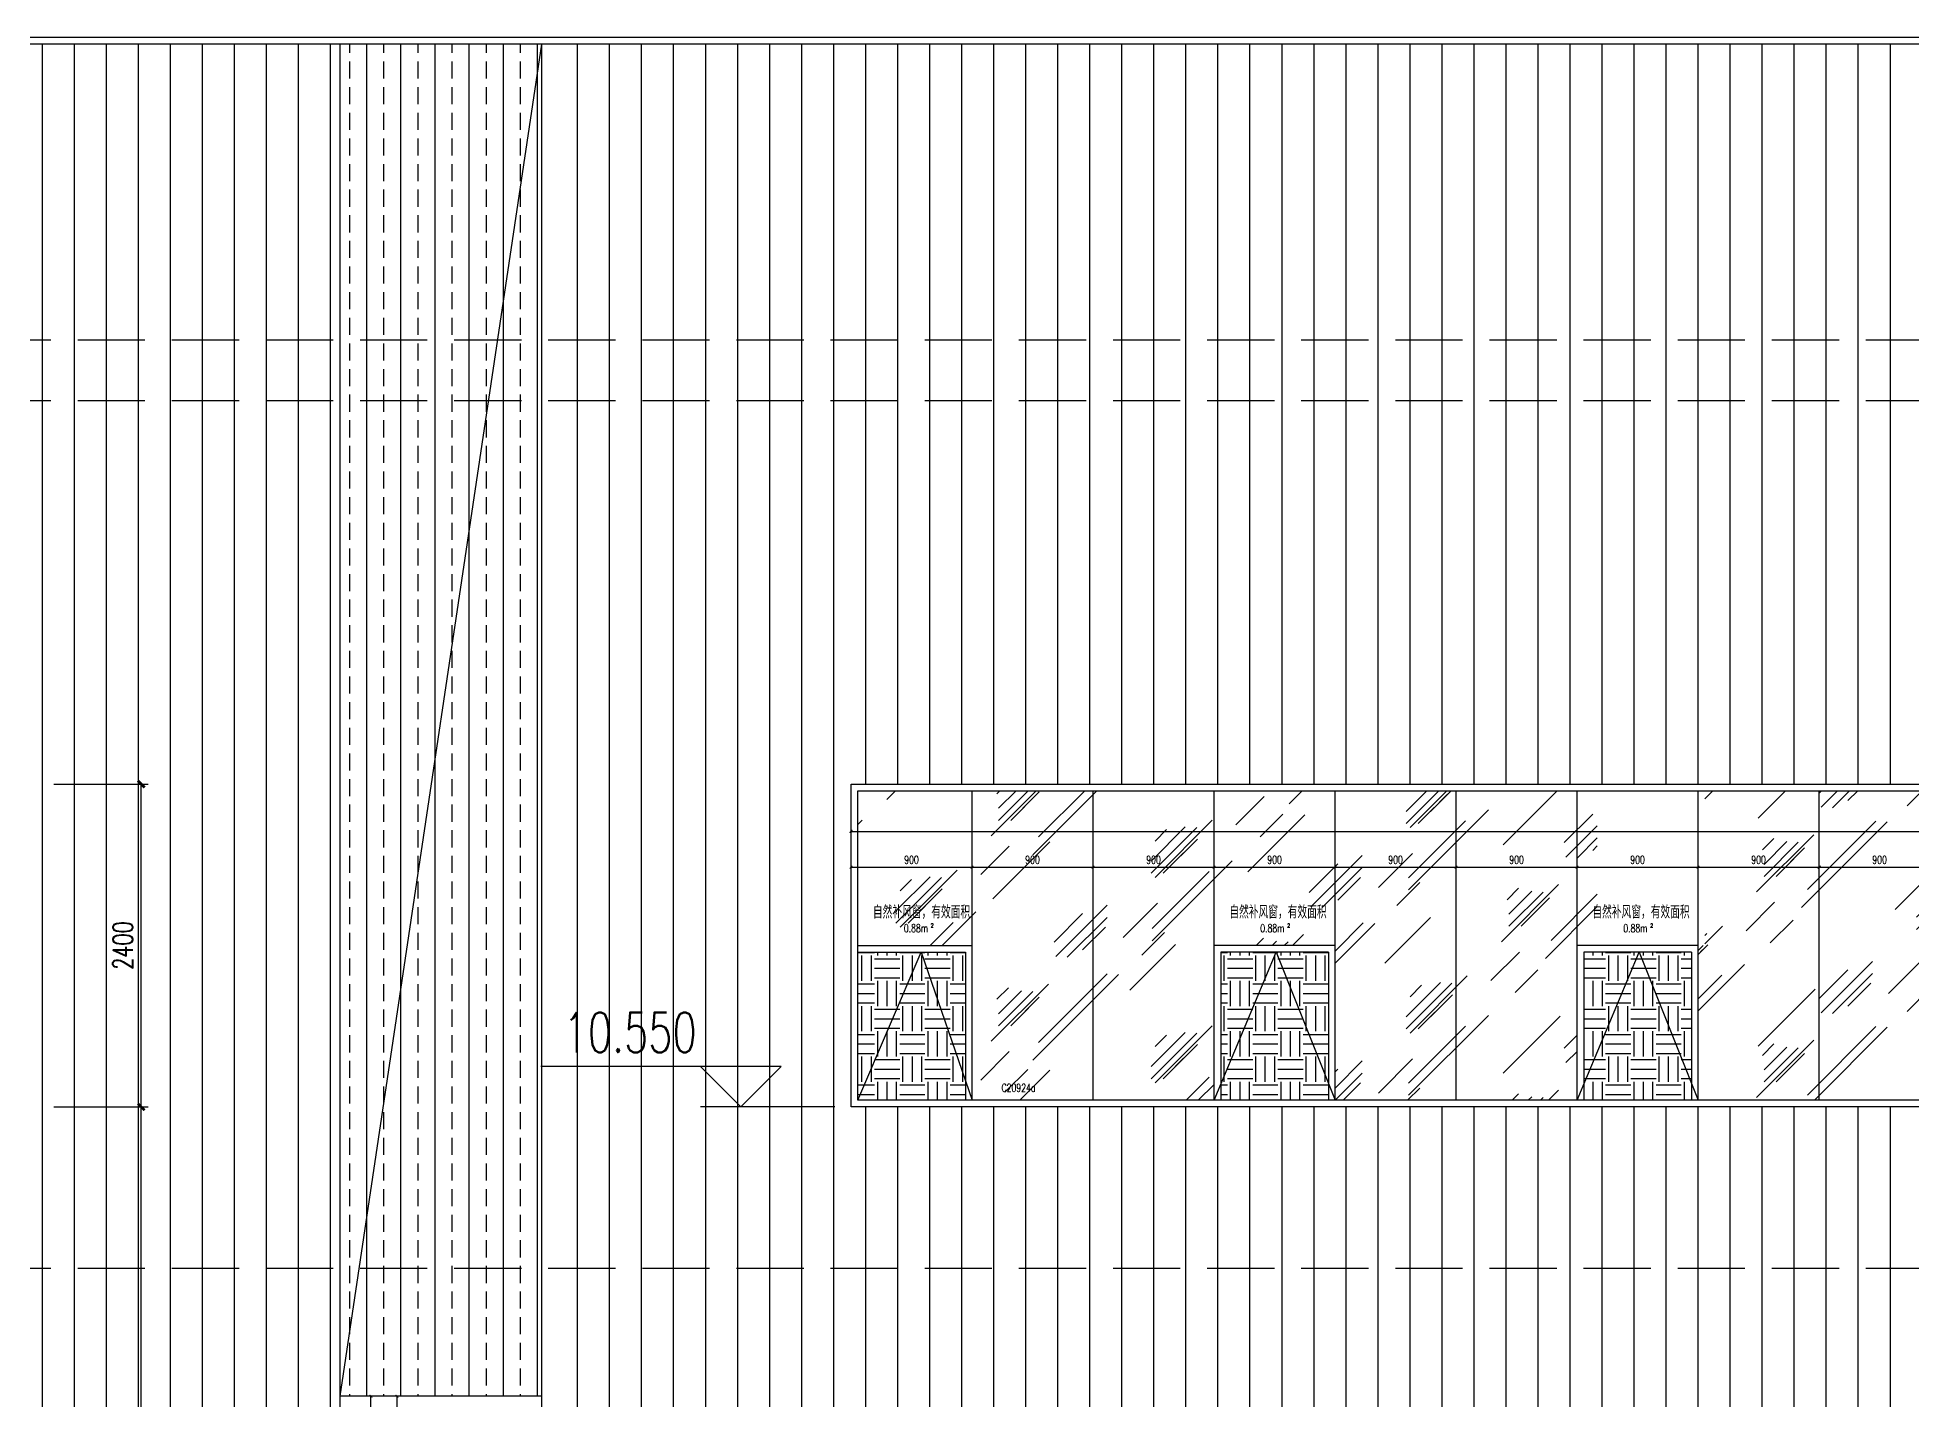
# Model space of a CAD drawing. Extents: x -2377130 to 293730, y -2 to 754590.
# Drawn here: x 78069 to 92006, y 525612 to 535737 of the extents above; entities that cross this region are included whole.
import ezdxf

# ---------------------------------------------------------------- set-up
doc = ezdxf.new("R2010")
doc.units = 0
doc.header["$LTSCALE"] = 1000
doc.header["$MEASUREMENT"] = 0
doc.linetypes.add('__DASH', pattern=[0.35, 0.25, -0.1])
doc.linetypes.add('DOTE', pattern=[2.42, 2, -0.2, 0.02, -0.2])
doc.layers.get('Defpoints').update_dxf_attribs({"color": 210})
for name, color, linetype in [('A-AXIS-DOTE', 14, 'DOTE'), ('A-AXIS-DP', 126, 'Continuous'), ('A-HATCH-2', 251, 'Continuous'), ('A-LIN-V', 9, 'Continuous'), ('A-WINDOW', 140, 'Continuous'), ('A-门窗表显示尺寸', 160, 'Continuous'), ('AS-WALL', 40, 'Continuous'), ('DIM_ELEV', 3, 'Continuous'), ('PUB_TEXT', 7, 'Continuous'), ('SPACE_HATCH', 8, 'Continuous'), ('参考线', 8, 'Continuous')]:
    doc.layers.add(name, color=color, linetype=linetype)
doc.layers.add('A-WALL-HATCH', color=8, linetype='Continuous', lineweight=13)
doc.layers.add('A-加建区域', color=47, linetype='Continuous', plot=False)
doc.styles.add('_TCH_DIM', font='SIMPLEX', dxfattribs={"bigfont": 'GBCBIG'})
doc.styles.add('_TCH_DIM_T3', font='SIMPLEX', dxfattribs={"width": 0.705882, "bigfont": 'GBCBIG'})
doc.styles.add('_TCH_SPACE', font='SIMPLEX', dxfattribs={"height": 5, "bigfont": 'GBCBIG'})
doc.styles.add('A-DIM_T3', font='SIMPLEX', dxfattribs={"width": 0.705882, "bigfont": 'GBCBIG'})
doc.styles.add('A-STANDARD', font='SIMPLEX', dxfattribs={"bigfont": 'GBCBIG'})
doc.dimstyles.new('_TCH_ARCH&&20', dxfattribs={"dimtxt": 59.5, "dimasz": 20, "dimexe": 20, "dimexo": 20, "dimgap": 25.25, "dimtad": 1, "dimdec": 0, "dimzin": 0, "dimdsep": 46, "dimtxsty": '_TCH_DIM_T3', "dimblk": 'ARCHTICK', "dimcen": 0.09, "dimclrt": 7, "dimazin": 2, "dimtfac": 1, "dimtdec": 0, "dimtix": 1, "dimtmove": 2, "dimatfit": 3, "dimfxl": 0, "dimtolj": 1, "dimtzin": 0, "dimarcsym": 0})
doc.dimstyles.new('A-DIM&&20', dxfattribs={"dimtxt": 59.5, "dimasz": 20, "dimexe": 20, "dimexo": 20, "dimgap": 25.25, "dimtad": 1, "dimdec": 0, "dimzin": 0, "dimdsep": 46, "dimtxsty": 'A-DIM_T3', "dimblk": 'ARCHTICK', "dimcen": 0.09, "dimclrt": 7, "dimazin": 2, "dimtfac": 1, "dimtdec": 0, "dimtix": 1, "dimtmove": 2, "dimatfit": 3, "dimfxl": 0, "dimtolj": 1, "dimtzin": 0, "dimarcsym": 0})
pattern_1 = [(0, (266918.66, -13501.94), (187.5, 187.5), [187.5, -187.5]), (0, (266918.66, -13431.63), (187.5, 187.5), [187.5, -187.5]), (0, (266918.66, -13361.31), (187.5, 187.5), [187.5, -187.5]), (90, (266942.1, -13337.88), (-187.5, 187.5), [187.5, -187.5]), (90, (267012.41, -13337.88), (-187.5, 187.5), [187.5, -187.5]), (90, (267082.73, -13337.88), (-187.5, 187.5), [187.5, -187.5])]

# ---------------------------------------------------------------- blocks, each defined once
blk = doc.blocks.new('_ArchTick')
at = {"color": 0, "linetype": 'ByBlock', "const_width": 0.4}
blk.add_lwpolyline([(-0.5, -0.5), (0.5, 0.5)], dxfattribs=at)
blk = doc.blocks.new('*D1547')
at = {"layer": 'A-门窗表显示尺寸', "color": 0, "lineweight": -2}
for p, q in [((80893, 525637), (80723, 525637)), ((80743, 524537), (80743, 525637)), ((80893, 524537), (80723, 524537))]:
    blk.add_line(p, q, dxfattribs=at)
at = {"layer": 'Defpoints', "color": 0}
for p in [(80743, 525637), (80913, 525637), (80913, 524537)]:
    blk.add_point(p, dxfattribs=at)
at = {"layer": 'A-门窗表显示尺寸', "color": 0, "lineweight": -2, "xscale": 20, "yscale": 20, "zscale": 20}
for p, rotation in [((80743, 525637), 90), ((80743, 524537), 270)]:
    blk.add_blockref('_ArchTick', p, dxfattribs=dict(at, rotation=rotation))
at = {"layer": 'A-门窗表显示尺寸', "color": 7, "insert": (80688, 525087), "char_height": 59.5, "attachment_point": 5, "rotation": 90, "style": '_TCH_DIM_T3'}
blk.add_mtext('\\A1;1100', dxfattribs=at)
blk = doc.blocks.new('*D1548')
at = {"layer": 'A-门窗表显示尺寸', "color": 0, "lineweight": -2}
for p, q in [((80873, 525637), (80529, 525637)), ((80549, 517237), (80549, 525637)), ((80873, 517237), (80529, 517237))]:
    blk.add_line(p, q, dxfattribs=at)
at = {"layer": 'Defpoints', "color": 0}
for p in [(80549, 525637), (80893, 525637), (80893, 517237)]:
    blk.add_point(p, dxfattribs=at)
at = {"layer": 'A-门窗表显示尺寸', "color": 0, "lineweight": -2, "xscale": 20, "yscale": 20, "zscale": 20}
for p, rotation in [((80549, 525637), 90), ((80549, 517237), 270)]:
    blk.add_blockref('_ArchTick', p, dxfattribs=dict(at, rotation=rotation))
at = {"layer": 'A-门窗表显示尺寸', "color": 7, "insert": (80494, 521437), "char_height": 59.5, "attachment_point": 5, "rotation": 90, "style": '_TCH_DIM_T3'}
blk.add_mtext('\\A1;8400', dxfattribs=at)
blk = doc.blocks.new('*D1742')
at = {"layer": 'A-门窗表显示尺寸', "color": 0, "lineweight": -2}
for p, q in [((84119, 529589), (84119, 529856)), ((84119, 529836), (105019, 529836)), ((105019, 529589), (105019, 529856))]:
    blk.add_line(p, q, dxfattribs=at)
at = {"layer": 'Defpoints', "color": 0}
for p in [(105019, 529836), (84119, 529569), (105019, 529569)]:
    blk.add_point(p, dxfattribs=at)
at = {"layer": 'A-门窗表显示尺寸', "color": 0, "lineweight": -2, "xscale": 20, "yscale": 20, "zscale": 20, "rotation": 180}
blk.add_blockref('_ArchTick', (84119, 529836), dxfattribs=at)
at = {"layer": 'A-门窗表显示尺寸', "color": 0, "lineweight": -2, "xscale": 20, "yscale": 20, "zscale": 20}
blk.add_blockref('_ArchTick', (105019, 529836), dxfattribs=at)
at = {"layer": 'A-门窗表显示尺寸', "color": 7, "insert": (94569, 529891), "char_height": 59.5, "attachment_point": 5, "style": 'A-DIM_T3'}
blk.add_mtext('\\A1;20900', dxfattribs=at)
blk = doc.blocks.new('*D1732')
at = {"layer": 'A-门窗表显示尺寸', "color": 0, "lineweight": -2}
for p, q in [((91319, 529323), (91319, 529590)), ((91319, 529570), (92219, 529570)), ((92219, 529323), (92219, 529590))]:
    blk.add_line(p, q, dxfattribs=at)
at = {"layer": 'Defpoints', "color": 0}
for p in [(92219, 529570), (91319, 529303), (92219, 529303)]:
    blk.add_point(p, dxfattribs=at)
at = {"layer": 'A-门窗表显示尺寸', "color": 0, "lineweight": -2, "xscale": 20, "yscale": 20, "zscale": 20, "rotation": 180}
blk.add_blockref('_ArchTick', (91319, 529570), dxfattribs=at)
at = {"layer": 'A-门窗表显示尺寸', "color": 0, "lineweight": -2, "xscale": 20, "yscale": 20, "zscale": 20}
blk.add_blockref('_ArchTick', (92219, 529570), dxfattribs=at)
at = {"layer": 'A-门窗表显示尺寸', "color": 7, "insert": (91769, 529625), "char_height": 59.5, "attachment_point": 5, "style": 'A-DIM_T3'}
blk.add_mtext('\\A1;900', dxfattribs=at)
blk = doc.blocks.new('*D1733')
at = {"layer": 'A-门窗表显示尺寸', "color": 0, "lineweight": -2}
for p, q in [((90419, 529323), (90419, 529590)), ((90419, 529570), (91319, 529570)), ((91319, 529323), (91319, 529590))]:
    blk.add_line(p, q, dxfattribs=at)
at = {"layer": 'Defpoints', "color": 0}
for p in [(91319, 529570), (90419, 529303), (91319, 529303)]:
    blk.add_point(p, dxfattribs=at)
at = {"layer": 'A-门窗表显示尺寸', "color": 0, "lineweight": -2, "xscale": 20, "yscale": 20, "zscale": 20, "rotation": 180}
blk.add_blockref('_ArchTick', (90419, 529570), dxfattribs=at)
at = {"layer": 'A-门窗表显示尺寸', "color": 0, "lineweight": -2, "xscale": 20, "yscale": 20, "zscale": 20}
blk.add_blockref('_ArchTick', (91319, 529570), dxfattribs=at)
at = {"layer": 'A-门窗表显示尺寸', "color": 7, "insert": (90869, 529625), "char_height": 59.5, "attachment_point": 5, "style": 'A-DIM_T3'}
blk.add_mtext('\\A1;900', dxfattribs=at)
blk = doc.blocks.new('*D1734')
at = {"layer": 'A-门窗表显示尺寸', "color": 0, "lineweight": -2}
for p, q in [((89519, 529323), (89519, 529590)), ((89519, 529570), (90419, 529570)), ((90419, 529323), (90419, 529590))]:
    blk.add_line(p, q, dxfattribs=at)
at = {"layer": 'Defpoints', "color": 0}
for p in [(90419, 529570), (89519, 529303), (90419, 529303)]:
    blk.add_point(p, dxfattribs=at)
at = {"layer": 'A-门窗表显示尺寸', "color": 0, "lineweight": -2, "xscale": 20, "yscale": 20, "zscale": 20, "rotation": 180}
blk.add_blockref('_ArchTick', (89519, 529570), dxfattribs=at)
at = {"layer": 'A-门窗表显示尺寸', "color": 0, "lineweight": -2, "xscale": 20, "yscale": 20, "zscale": 20}
blk.add_blockref('_ArchTick', (90419, 529570), dxfattribs=at)
at = {"layer": 'A-门窗表显示尺寸', "color": 7, "insert": (89969, 529625), "char_height": 59.5, "attachment_point": 5, "style": 'A-DIM_T3'}
blk.add_mtext('\\A1;900', dxfattribs=at)
blk = doc.blocks.new('*D1735')
at = {"layer": 'A-门窗表显示尺寸', "color": 0, "lineweight": -2}
for p, q in [((88619, 529323), (88619, 529590)), ((88619, 529570), (89519, 529570)), ((89519, 529323), (89519, 529590))]:
    blk.add_line(p, q, dxfattribs=at)
at = {"layer": 'Defpoints', "color": 0}
for p in [(89519, 529570), (88619, 529303), (89519, 529303)]:
    blk.add_point(p, dxfattribs=at)
at = {"layer": 'A-门窗表显示尺寸', "color": 0, "lineweight": -2, "xscale": 20, "yscale": 20, "zscale": 20, "rotation": 180}
blk.add_blockref('_ArchTick', (88619, 529570), dxfattribs=at)
at = {"layer": 'A-门窗表显示尺寸', "color": 0, "lineweight": -2, "xscale": 20, "yscale": 20, "zscale": 20}
blk.add_blockref('_ArchTick', (89519, 529570), dxfattribs=at)
at = {"layer": 'A-门窗表显示尺寸', "color": 7, "insert": (89069, 529625), "char_height": 59.5, "attachment_point": 5, "style": 'A-DIM_T3'}
blk.add_mtext('\\A1;900', dxfattribs=at)
blk = doc.blocks.new('*D1736')
at = {"layer": 'A-门窗表显示尺寸', "color": 0, "lineweight": -2}
for p, q in [((87719, 529323), (87719, 529590)), ((87719, 529570), (88619, 529570)), ((88619, 529323), (88619, 529590))]:
    blk.add_line(p, q, dxfattribs=at)
at = {"layer": 'Defpoints', "color": 0}
for p in [(88619, 529570), (87719, 529303), (88619, 529303)]:
    blk.add_point(p, dxfattribs=at)
at = {"layer": 'A-门窗表显示尺寸', "color": 0, "lineweight": -2, "xscale": 20, "yscale": 20, "zscale": 20, "rotation": 180}
blk.add_blockref('_ArchTick', (87719, 529570), dxfattribs=at)
at = {"layer": 'A-门窗表显示尺寸', "color": 0, "lineweight": -2, "xscale": 20, "yscale": 20, "zscale": 20}
blk.add_blockref('_ArchTick', (88619, 529570), dxfattribs=at)
at = {"layer": 'A-门窗表显示尺寸', "color": 7, "insert": (88169, 529625), "char_height": 59.5, "attachment_point": 5, "style": 'A-DIM_T3'}
blk.add_mtext('\\A1;900', dxfattribs=at)
blk = doc.blocks.new('*D1737')
at = {"layer": 'A-门窗表显示尺寸', "color": 0, "lineweight": -2}
for p, q in [((86819, 529323), (86819, 529590)), ((86819, 529570), (87719, 529570)), ((87719, 529323), (87719, 529590))]:
    blk.add_line(p, q, dxfattribs=at)
at = {"layer": 'Defpoints', "color": 0}
for p in [(87719, 529570), (86819, 529303), (87719, 529303)]:
    blk.add_point(p, dxfattribs=at)
at = {"layer": 'A-门窗表显示尺寸', "color": 0, "lineweight": -2, "xscale": 20, "yscale": 20, "zscale": 20, "rotation": 180}
blk.add_blockref('_ArchTick', (86819, 529570), dxfattribs=at)
at = {"layer": 'A-门窗表显示尺寸', "color": 0, "lineweight": -2, "xscale": 20, "yscale": 20, "zscale": 20}
blk.add_blockref('_ArchTick', (87719, 529570), dxfattribs=at)
at = {"layer": 'A-门窗表显示尺寸', "color": 7, "insert": (87269, 529625), "char_height": 59.5, "attachment_point": 5, "style": 'A-DIM_T3'}
blk.add_mtext('\\A1;900', dxfattribs=at)
blk = doc.blocks.new('*D1738')
at = {"layer": 'A-门窗表显示尺寸', "color": 0, "lineweight": -2}
for p, q in [((85919, 529323), (85919, 529590)), ((85919, 529570), (86819, 529570)), ((86819, 529323), (86819, 529590))]:
    blk.add_line(p, q, dxfattribs=at)
at = {"layer": 'Defpoints', "color": 0}
for p in [(86819, 529570), (85919, 529303), (86819, 529303)]:
    blk.add_point(p, dxfattribs=at)
at = {"layer": 'A-门窗表显示尺寸', "color": 0, "lineweight": -2, "xscale": 20, "yscale": 20, "zscale": 20, "rotation": 180}
blk.add_blockref('_ArchTick', (85919, 529570), dxfattribs=at)
at = {"layer": 'A-门窗表显示尺寸', "color": 0, "lineweight": -2, "xscale": 20, "yscale": 20, "zscale": 20}
blk.add_blockref('_ArchTick', (86819, 529570), dxfattribs=at)
at = {"layer": 'A-门窗表显示尺寸', "color": 7, "insert": (86369, 529625), "char_height": 59.5, "attachment_point": 5, "style": 'A-DIM_T3'}
blk.add_mtext('\\A1;900', dxfattribs=at)
blk = doc.blocks.new('*D1739')
at = {"layer": 'A-门窗表显示尺寸', "color": 0, "lineweight": -2}
for p, q in [((85019, 529323), (85019, 529590)), ((85019, 529570), (85919, 529570)), ((85919, 529323), (85919, 529590))]:
    blk.add_line(p, q, dxfattribs=at)
at = {"layer": 'Defpoints', "color": 0}
for p in [(85919, 529570), (85019, 529303), (85919, 529303)]:
    blk.add_point(p, dxfattribs=at)
at = {"layer": 'A-门窗表显示尺寸', "color": 0, "lineweight": -2, "xscale": 20, "yscale": 20, "zscale": 20, "rotation": 180}
blk.add_blockref('_ArchTick', (85019, 529570), dxfattribs=at)
at = {"layer": 'A-门窗表显示尺寸', "color": 0, "lineweight": -2, "xscale": 20, "yscale": 20, "zscale": 20}
blk.add_blockref('_ArchTick', (85919, 529570), dxfattribs=at)
at = {"layer": 'A-门窗表显示尺寸', "color": 7, "insert": (85469, 529625), "char_height": 59.5, "attachment_point": 5, "style": 'A-DIM_T3'}
blk.add_mtext('\\A1;900', dxfattribs=at)
blk = doc.blocks.new('*D1740')
at = {"layer": 'A-门窗表显示尺寸', "color": 0, "lineweight": -2}
for p, q in [((84119, 529323), (84119, 529590)), ((84119, 529570), (85019, 529570)), ((85019, 529323), (85019, 529590))]:
    blk.add_line(p, q, dxfattribs=at)
at = {"layer": 'Defpoints', "color": 0}
for p in [(85019, 529570), (84119, 529303), (85019, 529303)]:
    blk.add_point(p, dxfattribs=at)
at = {"layer": 'A-门窗表显示尺寸', "color": 0, "lineweight": -2, "xscale": 20, "yscale": 20, "zscale": 20, "rotation": 180}
blk.add_blockref('_ArchTick', (84119, 529570), dxfattribs=at)
at = {"layer": 'A-门窗表显示尺寸', "color": 0, "lineweight": -2, "xscale": 20, "yscale": 20, "zscale": 20}
blk.add_blockref('_ArchTick', (85019, 529570), dxfattribs=at)
at = {"layer": 'A-门窗表显示尺寸', "color": 7, "insert": (84569, 529625), "char_height": 59.5, "attachment_point": 5, "style": 'A-DIM_T3'}
blk.add_mtext('\\A1;900', dxfattribs=at)

msp = doc.modelspace()

# ---------------------------------------------------------------- linework, layer by layer
at = {"layer": 'A-AXIS-DOTE', "color": 8, "linetype": '__DASH', "ltscale": 2}
for p, q in [((176167.5, 535737.5), (-23524.5, 535737.5)), ((176167.5, 533487.5), (-23524.5, 533487.5)), ((176167.5, 533037.5), (-23524.5, 533037.5))]:
    msp.add_line(p, q, dxfattribs=at)
at = {"layer": 'A-AXIS-DP', "color": 8}
for p, q in [((78190, 530187.5), (78890.7, 530187.5)), ((78840.7, 527787.5), (78840.7, 530187.5)), ((78190, 527787.5), (78890.7, 527787.5)), ((78190, 527787.5), (78890.7, 527787.5)), ((78840.7, 519637.5), (78840.7, 527787.5))]:
    msp.add_line(p, q, dxfattribs=at)
at = {"layer": 'A-HATCH-2', "color": 8, "linetype": 'Continuous'}
for p, q in [((78105, 517237.5), (78105, 535687.5)), ((78343.1, 517237.5), (78343.1, 535687.5)), ((78581.3, 517237.5), (78581.3, 535687.5)), ((78819.4, 517237.5), (78819.4, 535687.5)), ((79057.5, 517237.5), (79057.5, 535687.5)), ((79295.6, 517237.5), (79295.6, 535687.5)), ((79533.8, 517237.5), (79533.8, 535687.5)), ((79771.9, 517237.5), (79771.9, 535687.5)), ((80010, 517237.5), (80010, 535687.5)), ((80248.1, 517237.5), (80248.1, 535687.5)), ((80391, 535622.5), (80391, 535687.5)), ((80518, 525637.5), (80518, 535687.5)), ((80645, 535622.5), (80645, 535687.5)), ((80772, 525637.5), (80772, 535687.5)), ((80899, 535622.5), (80899, 535687.5)), ((81026, 525637.5), (81026, 535687.5)), ((81153, 535622.5), (81153, 535687.5)), ((81280, 525637.5), (81280, 535687.5)), ((81407, 535622.5), (81407, 535687.5)), ((81534, 525637.5), (81534, 535687.5)), ((81661, 535622.5), (81661, 535687.5)), ((81788, 525637.5), (81788, 535687.5)), ((82085.6, 517237.5), (82085.6, 535687.5)), ((82323.8, 517237.5), (82323.8, 535687.6)), ((82561.9, 517237.5), (82561.9, 535687.6)), ((82800, 517237.5), (82800, 535687.7)), ((83038.1, 517237.5), (83038.1, 535687.8)), ((83276.3, 517237.5), (83276.3, 535687.9)), ((83514.4, 517237.5), (83514.4, 535687.9)), ((83752.5, 517237.5), (83752.5, 535688)), ((83990.6, 517237.5), (83990.6, 535688.1)), ((84228.8, 519637.5), (84228.8, 535688.1)), ((84466.9, 519637.5), (84466.9, 535688.2)), ((84705, 519637.5), (84705, 535688.3)), ((84943.1, 519637.5), (84943.1, 535688.4)), ((85181.3, 519637.5), (85181.3, 535688.4)), ((85419.4, 519637.5), (85419.4, 535688.5)), ((85657.5, 519637.5), (85657.5, 535688.6)), ((85895.6, 519637.5), (85895.6, 535688.6)), ((86133.8, 519637.5), (86133.8, 535688.7)), ((86371.9, 519637.5), (86371.9, 535688.8)), ((86610, 519637.5), (86610, 535688.8)), ((86848.1, 519637.5), (86848.1, 535688.9)), ((87086.3, 519637.5), (87086.3, 535689)), ((87324.4, 519637.5), (87324.4, 535689.1)), ((87562.5, 519637.5), (87562.5, 535689.1)), ((87800.6, 519637.5), (87800.6, 535689.2)), ((88038.8, 519637.5), (88038.8, 535689.3)), ((88276.9, 519637.5), (88276.9, 535689.3)), ((88515, 519637.5), (88515, 535689.4)), ((88753.1, 519637.5), (88753.1, 535689.5)), ((88991.3, 519637.5), (88991.3, 535689.6)), ((89229.4, 519637.5), (89229.4, 535689.6)), ((89467.5, 519637.5), (89467.5, 535689.7)), ((89705.6, 519637.5), (89705.6, 535689.8)), ((89943.8, 519637.5), (89943.8, 535689.8)), ((90181.9, 519637.5), (90181.9, 535689.9)), ((90420, 519637.5), (90420, 535690)), ((90658.1, 519637.5), (90658.1, 535690)), ((90896.3, 519637.5), (90896.3, 535690.1)), ((91134.4, 519637.5), (91134.4, 535690.2)), ((91372.5, 519637.5), (91372.5, 535690.3)), ((91610.6, 519637.5), (91610.6, 535690.3)), ((91848.8, 519637.5), (91848.8, 535690.4)), ((80391, 535432), (80391, 535559)), ((80645, 535432), (80645, 535559)), ((80899, 535432), (80899, 535559)), ((81153, 535432), (81153, 535559)), ((81407, 535432), (81407, 535559)), ((81661, 535432), (81661, 535559)), ((80391, 535241.5), (80391, 535368.5)), ((80645, 535241.5), (80645, 535368.5)), ((80899, 535241.5), (80899, 535368.5)), ((81153, 535241.5), (81153, 535368.5)), ((81407, 535241.5), (81407, 535368.5)), ((81661, 535241.5), (81661, 535368.5)), ((80391, 535051), (80391, 535178)), ((80645, 535051), (80645, 535178)), ((80899, 535051), (80899, 535178)), ((81153, 535051), (81153, 535178)), ((81407, 535051), (81407, 535178)), ((81661, 535051), (81661, 535178)), ((80391, 534860.5), (80391, 534987.5)), ((80645, 534860.5), (80645, 534987.5)), ((80899, 534860.5), (80899, 534987.5)), ((81153, 534860.5), (81153, 534987.5)), ((81407, 534860.5), (81407, 534987.5)), ((81661, 534860.5), (81661, 534987.5)), ((80391, 534670), (80391, 534797)), ((80645, 534670), (80645, 534797)), ((80899, 534670), (80899, 534797)), ((81153, 534670), (81153, 534797)), ((81407, 534670), (81407, 534797)), ((81661, 534670), (81661, 534797)), ((80391, 534479.5), (80391, 534606.5)), ((80645, 534479.5), (80645, 534606.5)), ((80899, 534479.5), (80899, 534606.5)), ((81153, 534479.5), (81153, 534606.5)), ((81407, 534479.5), (81407, 534606.5)), ((81661, 534479.5), (81661, 534606.5)), ((80391, 534289), (80391, 534416)), ((80645, 534289), (80645, 534416)), ((80899, 534289), (80899, 534416)), ((81153, 534289), (81153, 534416)), ((81407, 534289), (81407, 534416)), ((81661, 534289), (81661, 534416)), ((80391, 534098.5), (80391, 534225.5)), ((80645, 534098.5), (80645, 534225.5)), ((80899, 534098.5), (80899, 534225.5)), ((81153, 534098.5), (81153, 534225.5)), ((81407, 534098.5), (81407, 534225.5)), ((81661, 534098.5), (81661, 534225.5)), ((80391, 533908), (80391, 534035)), ((80645, 533908), (80645, 534035)), ((80899, 533908), (80899, 534035)), ((81153, 533908), (81153, 534035)), ((81407, 533908), (81407, 534035)), ((81661, 533908), (81661, 534035)), ((80391, 533717.5), (80391, 533844.5)), ((80645, 533717.5), (80645, 533844.5)), ((80899, 533717.5), (80899, 533844.5)), ((81153, 533717.5), (81153, 533844.5)), ((81407, 533717.5), (81407, 533844.5)), ((81661, 533717.5), (81661, 533844.5)), ((80391, 533527), (80391, 533654)), ((80645, 533527), (80645, 533654)), ((80899, 533527), (80899, 533654)), ((81153, 533527), (81153, 533654)), ((81407, 533527), (81407, 533654)), ((81661, 533527), (81661, 533654)), ((80391, 533336.5), (80391, 533463.5)), ((80645, 533336.5), (80645, 533463.5)), ((80899, 533336.5), (80899, 533463.5)), ((81153, 533336.5), (81153, 533463.5)), ((81407, 533336.5), (81407, 533463.5)), ((81661, 533336.5), (81661, 533463.5)), ((80391, 533146), (80391, 533273)), ((80645, 533146), (80645, 533273)), ((80899, 533146), (80899, 533273)), ((81153, 533146), (81153, 533273)), ((81407, 533146), (81407, 533273)), ((81661, 533146), (81661, 533273)), ((80391, 532955.5), (80391, 533082.5)), ((80645, 532955.5), (80645, 533082.5)), ((80899, 532955.5), (80899, 533082.5)), ((81153, 532955.5), (81153, 533082.5)), ((81407, 532955.5), (81407, 533082.5)), ((81661, 532955.5), (81661, 533082.5)), ((80391, 532765), (80391, 532892)), ((80645, 532765), (80645, 532892)), ((80899, 532765), (80899, 532892)), ((81153, 532765), (81153, 532892)), ((81407, 532765), (81407, 532892)), ((81661, 532765), (81661, 532892)), ((80391, 532574.5), (80391, 532701.5)), ((80645, 532574.5), (80645, 532701.5)), ((80899, 532574.5), (80899, 532701.5)), ((81153, 532574.5), (81153, 532701.5)), ((81407, 532574.5), (81407, 532701.5)), ((81661, 532574.5), (81661, 532701.5)), ((80391, 532384), (80391, 532511)), ((80645, 532384), (80645, 532511)), ((80899, 532384), (80899, 532511)), ((81153, 532384), (81153, 532511)), ((81407, 532384), (81407, 532511)), ((81661, 532384), (81661, 532511)), ((80391, 532193.5), (80391, 532320.5)), ((80645, 532193.5), (80645, 532320.5)), ((80899, 532193.5), (80899, 532320.5)), ((81153, 532193.5), (81153, 532320.5)), ((81407, 532193.5), (81407, 532320.5)), ((81661, 532193.5), (81661, 532320.5)), ((80391, 532003), (80391, 532130)), ((80645, 532003), (80645, 532130)), ((80899, 532003), (80899, 532130)), ((81153, 532003), (81153, 532130)), ((81407, 532003), (81407, 532130)), ((81661, 532003), (81661, 532130)), ((80391, 531812.5), (80391, 531939.5)), ((80645, 531812.5), (80645, 531939.5)), ((80899, 531812.5), (80899, 531939.5)), ((81153, 531812.5), (81153, 531939.5)), ((81407, 531812.5), (81407, 531939.5)), ((81661, 531812.5), (81661, 531939.5)), ((80391, 531622), (80391, 531749)), ((80645, 531622), (80645, 531749)), ((80899, 531622), (80899, 531749)), ((81153, 531622), (81153, 531749)), ((81407, 531622), (81407, 531749)), ((81661, 531622), (81661, 531749)), ((80391, 531431.5), (80391, 531558.5)), ((80645, 531431.5), (80645, 531558.5)), ((80899, 531431.5), (80899, 531558.5)), ((81153, 531431.5), (81153, 531558.5)), ((81407, 531431.5), (81407, 531558.5)), ((81661, 531431.5), (81661, 531558.5)), ((80391, 531241), (80391, 531368)), ((80645, 531241), (80645, 531368)), ((80899, 531241), (80899, 531368)), ((81153, 531241), (81153, 531368)), ((81407, 531241), (81407, 531368)), ((81661, 531241), (81661, 531368)), ((80391, 531050.5), (80391, 531177.5)), ((80645, 531050.5), (80645, 531177.5)), ((80899, 531050.5), (80899, 531177.5)), ((81153, 531050.5), (81153, 531177.5)), ((81407, 531050.5), (81407, 531177.5)), ((81661, 531050.5), (81661, 531177.5)), ((80391, 530860), (80391, 530987)), ((80645, 530860), (80645, 530987)), ((80899, 530860), (80899, 530987)), ((81153, 530860), (81153, 530987)), ((81407, 530860), (81407, 530987)), ((81661, 530860), (81661, 530987)), ((80391, 530669.5), (80391, 530796.5)), ((80645, 530669.5), (80645, 530796.5)), ((80899, 530669.5), (80899, 530796.5)), ((81153, 530669.5), (81153, 530796.5)), ((81407, 530669.5), (81407, 530796.5)), ((81661, 530669.5), (81661, 530796.5)), ((80391, 530479), (80391, 530606)), ((80645, 530479), (80645, 530606)), ((80899, 530479), (80899, 530606)), ((81153, 530479), (81153, 530606)), ((81407, 530479), (81407, 530606)), ((81661, 530479), (81661, 530606)), ((80391, 530288.5), (80391, 530415.5)), ((80645, 530288.5), (80645, 530415.5)), ((80899, 530288.5), (80899, 530415.5)), ((81153, 530288.5), (81153, 530415.5)), ((81407, 530288.5), (81407, 530415.5)), ((81661, 530288.5), (81661, 530415.5)), ((80391, 530098), (80391, 530225)), ((80645, 530098), (80645, 530225)), ((80899, 530098), (80899, 530225)), ((81153, 530098), (81153, 530225)), ((81407, 530098), (81407, 530225)), ((81661, 530098), (81661, 530225)), ((80391, 529907.5), (80391, 530034.5)), ((80645, 529907.5), (80645, 530034.5)), ((80899, 529907.5), (80899, 530034.5)), ((81153, 529907.5), (81153, 530034.5)), ((81407, 529907.5), (81407, 530034.5)), ((81661, 529907.5), (81661, 530034.5)), ((80391, 529717), (80391, 529844)), ((80645, 529717), (80645, 529844)), ((80899, 529717), (80899, 529844)), ((81153, 529717), (81153, 529844)), ((81407, 529717), (81407, 529844)), ((81661, 529717), (81661, 529844)), ((80391, 529526.5), (80391, 529653.5)), ((80645, 529526.5), (80645, 529653.5)), ((80899, 529526.5), (80899, 529653.5)), ((81153, 529526.5), (81153, 529653.5)), ((81407, 529526.5), (81407, 529653.5)), ((81661, 529526.5), (81661, 529653.5)), ((80391, 529336), (80391, 529463)), ((80645, 529336), (80645, 529463)), ((80899, 529336), (80899, 529463)), ((81153, 529336), (81153, 529463)), ((81407, 529336), (81407, 529463)), ((81661, 529336), (81661, 529463)), ((80391, 529145.5), (80391, 529272.5)), ((80645, 529145.5), (80645, 529272.5)), ((80899, 529145.5), (80899, 529272.5)), ((81153, 529145.5), (81153, 529272.5)), ((81407, 529145.5), (81407, 529272.5)), ((81661, 529145.5), (81661, 529272.5)), ((80391, 528955), (80391, 529082)), ((80645, 528955), (80645, 529082)), ((80899, 528955), (80899, 529082)), ((81153, 528955), (81153, 529082)), ((81407, 528955), (81407, 529082)), ((81661, 528955), (81661, 529082)), ((80391, 528764.5), (80391, 528891.5)), ((80645, 528764.5), (80645, 528891.5)), ((80899, 528764.5), (80899, 528891.5)), ((81153, 528764.5), (81153, 528891.5)), ((81407, 528764.5), (81407, 528891.5)), ((81661, 528764.5), (81661, 528891.5)), ((80391, 528574), (80391, 528701)), ((80645, 528574), (80645, 528701)), ((80899, 528574), (80899, 528701)), ((81153, 528574), (81153, 528701)), ((81407, 528574), (81407, 528701)), ((81661, 528574), (81661, 528701)), ((80391, 528383.5), (80391, 528510.5)), ((80645, 528383.5), (80645, 528510.5)), ((80899, 528383.5), (80899, 528510.5)), ((81153, 528383.5), (81153, 528510.5)), ((81407, 528383.5), (81407, 528510.5)), ((81661, 528383.5), (81661, 528510.5)), ((80391, 528193), (80391, 528320)), ((80645, 528193), (80645, 528320)), ((80899, 528193), (80899, 528320)), ((81153, 528193), (81153, 528320)), ((81407, 528193), (81407, 528320)), ((81661, 528193), (81661, 528320)), ((80391, 528002.5), (80391, 528129.5)), ((80645, 528002.5), (80645, 528129.5)), ((80899, 528002.5), (80899, 528129.5)), ((81153, 528002.5), (81153, 528129.5)), ((81407, 528002.5), (81407, 528129.5)), ((81661, 528002.5), (81661, 528129.5)), ((80391, 527812), (80391, 527939)), ((80645, 527812), (80645, 527939)), ((80899, 527812), (80899, 527939)), ((81153, 527812), (81153, 527939)), ((81407, 527812), (81407, 527939)), ((81661, 527812), (81661, 527939)), ((80391, 527621.5), (80391, 527748.5)), ((80645, 527621.5), (80645, 527748.5)), ((80899, 527621.5), (80899, 527748.5)), ((81153, 527621.5), (81153, 527748.5)), ((81407, 527621.5), (81407, 527748.5)), ((81661, 527621.5), (81661, 527748.5)), ((80391, 527431), (80391, 527558)), ((80645, 527431), (80645, 527558)), ((80899, 527431), (80899, 527558)), ((81153, 527431), (81153, 527558)), ((81407, 527431), (81407, 527558)), ((81661, 527431), (81661, 527558)), ((80391, 527240.5), (80391, 527367.5)), ((80645, 527240.5), (80645, 527367.5)), ((80899, 527240.5), (80899, 527367.5)), ((81153, 527240.5), (81153, 527367.5)), ((81407, 527240.5), (81407, 527367.5)), ((81661, 527240.5), (81661, 527367.5)), ((80391, 527050), (80391, 527177)), ((80645, 527050), (80645, 527177)), ((80899, 527050), (80899, 527177)), ((81153, 527050), (81153, 527177)), ((81407, 527050), (81407, 527177)), ((81661, 527050), (81661, 527177)), ((80391, 526859.5), (80391, 526986.5)), ((80645, 526859.5), (80645, 526986.5)), ((80899, 526859.5), (80899, 526986.5)), ((81153, 526859.5), (81153, 526986.5)), ((81407, 526859.5), (81407, 526986.5)), ((81661, 526859.5), (81661, 526986.5)), ((80391, 526669), (80391, 526796)), ((80645, 526669), (80645, 526796)), ((80899, 526669), (80899, 526796)), ((81153, 526669), (81153, 526796)), ((81407, 526669), (81407, 526796)), ((81661, 526669), (81661, 526796)), ((80391, 526478.5), (80391, 526605.5)), ((80645, 526478.5), (80645, 526605.5)), ((80899, 526478.5), (80899, 526605.5)), ((81153, 526478.5), (81153, 526605.5)), ((81407, 526478.5), (81407, 526605.5)), ((81661, 526478.5), (81661, 526605.5)), ((80391, 526288), (80391, 526415)), ((80645, 526288), (80645, 526415)), ((80899, 526288), (80899, 526415)), ((81153, 526288), (81153, 526415)), ((81407, 526288), (81407, 526415)), ((81661, 526288), (81661, 526415)), ((80391, 526097.5), (80391, 526224.5)), ((80645, 526097.5), (80645, 526224.5)), ((80899, 526097.5), (80899, 526224.5)), ((81153, 526097.5), (81153, 526224.5)), ((81407, 526097.5), (81407, 526224.5)), ((81661, 526097.5), (81661, 526224.5)), ((80391, 525907), (80391, 526034)), ((80645, 525907), (80645, 526034)), ((80899, 525907), (80899, 526034)), ((81153, 525907), (81153, 526034)), ((81407, 525907), (81407, 526034)), ((81661, 525907), (81661, 526034)), ((80391, 525716.5), (80391, 525843.5)), ((80645, 525716.5), (80645, 525843.5)), ((80899, 525716.5), (80899, 525843.5)), ((81153, 525716.5), (81153, 525843.5)), ((81407, 525716.5), (81407, 525843.5)), ((81661, 525716.5), (81661, 525843.5)), ((80391, 525637.5), (80391, 525653)), ((80645, 525637.5), (80645, 525653)), ((80899, 525637.5), (80899, 525653)), ((81153, 525637.5), (81153, 525653)), ((81407, 525637.5), (81407, 525653)), ((81661, 525637.5), (81661, 525653))]:
    msp.add_line(p, q, dxfattribs=at)
at = {"layer": 'A-LIN-V', "color": 8}
for p, q in [((168419.3, 535737.5), (-17180.7, 535737.5)), ((168419.3, 535687.5), (-17180.7, 535687.5)), ((80319.3, 525637.5), (80319.3, 535687.5)), ((81819.3, 525637.5), (81819.3, 535687.5)), ((81819.3, 525637.5), (80319.3, 525637.5))]:
    msp.add_line(p, q, dxfattribs=at)
at = {"layer": 'A-WINDOW', "color": 8}
for p, q in [((80319.3, 520117.5), (80319.3, 525637.5)), ((81819.3, 525637.5), (80319.3, 525637.5)), ((81819.3, 520117.5), (81819.3, 525637.5))]:
    msp.add_line(p, q, dxfattribs=at)
at = {"layer": 'A-加建区域', "color": 8, "linetype": '__DASH', "ltscale": 2}
msp.add_line((176167.5, 526587.5), (-23524.5, 526587.5), dxfattribs=at)
at = {"layer": 'AS-WALL', "color": 8}
msp.add_line((80319.3, 525637.5), (81819.3, 535687.5), dxfattribs=at)
at = {"layer": 'DIM_ELEV', "color": 8}
for p, q in [((83599.3, 528087.5), (81811.3, 528087.5)), ((83299.3, 527787.5), (82999.3, 528087.5)), ((83299.3, 527787.5), (83599.3, 528087.5)), ((83999.3, 527787.5), (82999.3, 527787.5))]:
    msp.add_line(p, q, dxfattribs=at)

# ---------------------------------------------------------------- block references
at = {"layer": 'A-AXIS-DP', "color": 8, "xscale": 50, "yscale": 50, "zscale": 50}
for p, rotation in [((78840.7, 530187.5), 90), ((78840.7, 527787.5), 90), ((78840.7, 527787.5), 270)]:
    msp.add_blockref('_ArchTick', p, dxfattribs=dict(at, rotation=rotation))

# ---------------------------------------------------------------- texts
at = {"layer": 'A-AXIS-DP', "color": 8, "insert": (78703.2, 528987.5), "char_height": 148.75, "attachment_point": 5, "rotation": 90, "style": '_TCH_DIM_T3'}
msp.add_mtext('\\A1;2400', dxfattribs=at)
at = {"layer": 'PUB_TEXT', "color": 8, "style": '_TCH_DIM', "width": 0.705882}
msp.add_text('10.550', height=297.5, dxfattribs=at).set_placement((81981.3, 528192.5))

# ---------------------------------------------------------------- dimensions: what is measured, and where the dimension line sits
at = {"layer": 'A-门窗表显示尺寸', "color": 8}
for p1, p2, distance, picture, middle in [((80893.3, 517237.5), (80893.3, 525637.5), 344.3, '*D1548', (80493.9, 521437.5)), ((80913.3, 524537.5), (80913.3, 525637.5), 170, '*D1547', (80688.3, 525087.5))]:
    dim = msp.add_aligned_dim(p1=p1, p2=p2, distance=distance, dimstyle='_TCH_ARCH&&20', dxfattribs=at)
    dim.commit()
    dim.dimension.update_dxf_attribs({"geometry": picture, "text_midpoint": middle})

# ---------------------------------------------------------------- next in the draw order: wipeouts: each hides what was drawn before it
at = {"color": 8}
msp.add_wipeout([(84119.3, 527787.5), (105019.3, 527787.5), (105019.3, 530187.5), (84119.3, 530187.5)], dxfattribs=at).dxf.layer = '参考线'

# ---------------------------------------------------------------- next in the draw order: hatches: boundary and pattern name
at = {"layer": 'A-WALL-HATCH'}
h = msp.add_hatch(dxfattribs=at)
h.set_pattern_fill('玻璃2', color=8, scale=100, angle=180)
h.set_pattern_definition([(45, (1490431.1, 10610), (0, 1527.35065), [600, -360, 600, -360, 240, -523.2816]), (45, (1490401.1, 10640), (0, 1527.35065), [480, -600, 360, -360, 420, -463.2816]), (45, (1490401.1, 10730), (0, 1527.35065), [360, -720, 240, -360, 540, -463.2816]), (45, (1490491.1, 10640), (0, 1527.35065), [360, -720, 300, -1303.2815]), (45, (1490581.1, 10730), (0, 1527.35065), [180, -900, 120, -1483.2815]), (45, (1490431.1, 10880), (0, 1527.35065), [120, -900, 120, -480, 300, -763.2816]), (45, (1490971.1, 10790), (0, 1527.35065), [600, -900, 720, -475.2816]), (45, (1490971.1, 10700), (0, 1527.35065), [840, -600, 900, -355.2816]), (45, (1491121.1, 10820), (0, -1697.0563), [600, -840, 480, -763.2816]), (45, (1491031.1, 11000), (0, 1527.35065), [300, -1200, 360, -823.2816]), (45, (1491211.1, 10910), (0, 1527.35065), [240, -1200, 240, -1003.2815])])
h.paths.add_polyline_path([(89519.3, 527837.5), (89519.3, 528987.5), (89669.3, 528987.5), (89669.3, 530137.5), (84169.3, 530137.5), (84169.3, 528987.5), (85019.3, 528987.5), (85019.3, 527837.5), (86819.3, 527837.5), (86819.3, 528987.5), (87719.3, 528987.5), (87719.3, 527837.5)])
h.paths.add_polyline_path([(98719.3, 527837.5), (98719.3, 528987.5), (98669.3, 528987.5), (98669.3, 530137.5), (94969.3, 530137.5), (94969.3, 528987.5), (94169.3, 528987.5), (94169.3, 530137.5), (90469.3, 530137.5), (90469.3, 528987.5), (90419.3, 528987.5), (90419.3, 527837.5), (92219.3, 527837.5), (92219.3, 528987.5), (93119.3, 528987.5), (93119.3, 527837.5), (96019.3, 527837.5), (96019.3, 528987.5), (96919.3, 528987.5), (96919.3, 527837.5)])
h.paths.add_polyline_path([(104119.3, 527837.5), (104119.3, 528987.5), (104969.3, 528987.5), (104969.3, 530137.5), (99469.3, 530137.5), (99469.3, 528987.5), (99619.3, 528987.5), (99619.3, 527837.5), (101419.3, 527837.5), (101419.3, 528987.5), (102319.3, 528987.5), (102319.3, 527837.5)])
at = {"layer": 'SPACE_HATCH'}
h = msp.add_hatch(dxfattribs=at)
h.set_pattern_fill('土壤', color=8, scale=50, style=0)
h.set_pattern_definition(pattern_1)
h.paths.add_polyline_path([(84169.3, 528937.5), (84969.3, 528937.5), (84969.3, 527837.5), (84169.3, 527837.5)])
h = msp.add_hatch(dxfattribs=at)
h.set_pattern_fill('土壤', color=8, scale=50, style=0)
h.set_pattern_definition(pattern_1)
h.paths.add_polyline_path([(87669.3, 528937.5), (86869.3, 528937.5), (86869.3, 527837.5), (87669.3, 527837.5)])
h = msp.add_hatch(dxfattribs=at)
h.set_pattern_fill('土壤', color=8, scale=50, style=0)
h.set_pattern_definition(pattern_1)
h.paths.add_polyline_path([(90369.3, 528937.5), (89569.3, 528937.5), (89569.3, 527837.5), (90369.3, 527837.5)])

# ---------------------------------------------------------------- next in the draw order: linework, layer by layer
at = {"layer": 'A-WINDOW', "color": 8}
for p, q in [((85019.3, 527837.5), (85019.3, 530137.5)), ((85919.3, 527837.5), (85919.3, 530137.5)), ((86819.3, 527837.5), (86819.3, 530137.5)), ((87719.3, 527837.5), (87719.3, 530137.5)), ((88619.3, 527837.5), (88619.3, 530137.5)), ((89519.3, 527837.5), (89519.3, 530137.5)), ((90419.3, 527837.5), (90419.3, 530137.5)), ((91319.3, 527837.5), (91319.3, 530137.5)), ((84169.3, 528987.5), (85019.3, 528987.5)), ((84169.3, 528937.5), (84969.3, 528937.5)), ((84969.3, 528937.5), (84969.3, 527837.5)), ((87719.3, 528987.5), (86819.3, 528987.5)), ((86869.3, 528937.5), (86869.3, 527837.5)), ((87669.3, 528937.5), (86869.3, 528937.5)), ((87669.3, 528937.5), (87669.3, 527837.5)), ((90419.3, 528987.5), (89519.3, 528987.5)), ((89569.3, 528937.5), (89569.3, 527837.5)), ((90369.3, 528937.5), (89569.3, 528937.5)), ((90369.3, 528937.5), (90369.3, 527837.5))]:
    msp.add_line(p, q, dxfattribs=at)
for points in [[(105019.3, 527787.5), (84119.3, 527787.5), (84119.3, 530187.5), (105019.3, 530187.5)], [(104969.3, 527837.5), (84169.3, 527837.5), (84169.3, 530137.5), (104969.3, 530137.5)]]:
    msp.add_lwpolyline(points, close=True, dxfattribs=at)
for points in [[(84169.3, 527837.5), (84640, 528937.5), (85019.3, 527837.5)], [(86819.3, 527837.5), (87280, 528937.5), (87719.3, 527837.5)], [(89519.3, 527837.5), (89980, 528937.5), (90419.3, 527837.5)]]:
    msp.add_lwpolyline(points, dxfattribs=at)

# ---------------------------------------------------------------- next in the draw order: texts
at = {"layer": 'A-加建区域', "color": 8, "style": '_TCH_SPACE'}
for p in [(84281.7, 529188.1), (86932.5, 529188.1), (89632.5, 529188.1)]:
    msp.add_text('自然补风窗，有效面积', height=96.45, dxfattribs=at).set_placement(p)
at = {"layer": 'A-加建区域', "color": 8, "style": '_TCH_SPACE', "width": 0.705882}
for s, height, p in [('0.88m', 59.5, (84511.9, 529085.7)), ('2', 29.8, (84711.9, 529120.7)), ('0.88m', 59.5, (87162.7, 529085.7)), ('2', 29.8, (87362.7, 529120.7)), ('0.88m', 59.5, (89862.7, 529085.7)), ('2', 29.8, (90062.7, 529120.7))]:
    msp.add_text(s, height=height, dxfattribs=at).set_placement(p)
at = {"layer": 'A-门窗表显示尺寸', "color": 8, "style": 'A-STANDARD', "width": 0.705882}
msp.add_text('C20924a', height=59.5, dxfattribs=at).set_placement((85238.9, 527900))

# ---------------------------------------------------------------- next in the draw order: dimensions: what is measured, and where the dimension line sits
at = {"layer": 'A-门窗表显示尺寸', "color": 8}
for p1, p2, picture, middle in [((84119.3, 529568.7), (105019.3, 529568.7), '*D1742', (94569.3, 529891.1)), ((84119.3, 529302.5), (85019.3, 529302.5), '*D1740', (84569.3, 529625)), ((85019.3, 529302.5), (85919.3, 529302.5), '*D1739', (85469.3, 529625)), ((85919.3, 529302.5), (86819.3, 529302.5), '*D1738', (86369.3, 529625)), ((86819.3, 529302.5), (87719.3, 529302.5), '*D1737', (87269.3, 529625)), ((87719.3, 529302.5), (88619.3, 529302.5), '*D1736', (88169.3, 529625)), ((88619.3, 529302.5), (89519.3, 529302.5), '*D1735', (89069.3, 529625)), ((89519.3, 529302.5), (90419.3, 529302.5), '*D1734', (89969.3, 529625)), ((90419.3, 529302.5), (91319.3, 529302.5), '*D1733', (90869.3, 529625)), ((91319.3, 529302.5), (92219.3, 529302.5), '*D1732', (91769.3, 529625))]:
    dim = msp.add_aligned_dim(p1=p1, p2=p2, distance=267.5, dimstyle='A-DIM&&20', dxfattribs=at)
    dim.commit()
    dim.dimension.update_dxf_attribs({"geometry": picture, "text_midpoint": middle})

doc.saveas('drawing.dxf')
